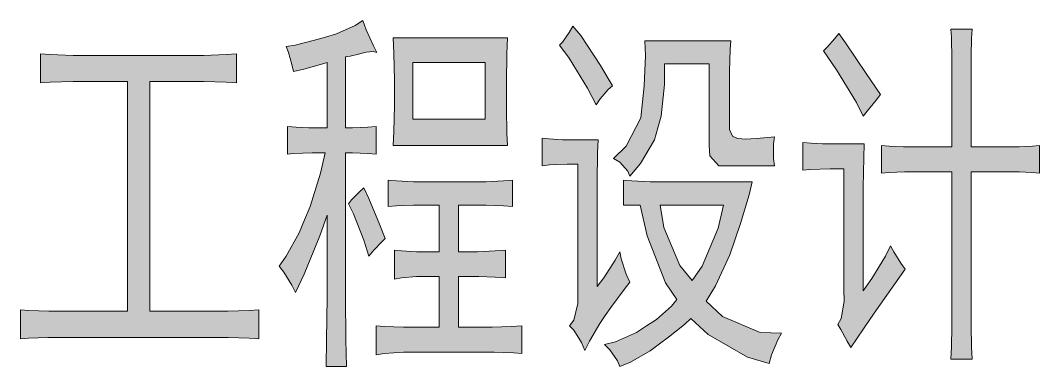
# Model space of a CAD drawing. Header units: millimetres. Extents: x 0 to 207, y 0 to 293.
# Drawn here: x 43.42 to 58.92, y 255.3 to 260.57 of the extents above; entities that cross this region are included whole.
import ezdxf

# ---------------------------------------------------------------- set-up
doc = ezdxf.new("R2010")
doc.units = ezdxf.units.MM

msp = doc.modelspace()

# ---------------------------------------------------------------- hatches: boundary and pattern name
h = msp.add_hatch(color=0)
h.dxf.hatch_style = 2
h.paths.add_polyline_path([(47.462722, 260.173611), (47.596778, 260.194778), (47.893111, 260.268861), (48.058917, 260.31825), (48.22825, 260.367639), (48.510472, 260.494639), (48.626889, 260.57225), (48.679806, 260.427611), (48.789167, 260.184194), (48.842083, 260.085417), (48.789167, 260.096), (48.676278, 260.088944), (48.616306, 260.074833), (48.559861, 260.057194), (48.432861, 260.028972), (48.362306, 260.018389), (48.362306, 258.935361), (48.471667, 258.935361), (48.7045, 258.945944), (48.827972, 258.956528), (48.827972, 258.536722), (48.7045, 258.547306), (48.471667, 258.557889), (48.362306, 258.557889), (48.362306, 256.610556), (48.362306, 256.367139), (48.369361, 255.710972), (48.376417, 255.30175), (48.0695, 255.30175), (48.076556, 255.710972), (48.083611, 256.353028), (48.083611, 256.585861), (48.083611, 257.605389), (47.97425, 257.294944), (47.734361, 256.709333), (47.603833, 256.430639), (47.547389, 256.543528), (47.423917, 256.741083), (47.353361, 256.829278), (47.462722, 256.9845), (47.65675, 257.340806), (47.741417, 257.538361), (47.826083, 257.739444), (47.981306, 258.247444), (48.051861, 258.557889), (47.857833, 258.557889), (47.572083, 258.547306), (47.480361, 258.536722), (47.480361, 258.956528), (47.610889, 258.945944), (47.804917, 258.935361), (47.864889, 258.935361), (48.083611, 258.935361), (48.083611, 259.930194), (47.981306, 259.898444), (47.727306, 259.831417), (47.572083, 259.796139), (47.547389, 259.898444), (47.494472, 260.085417)])
h = msp.add_hatch(color=0)
h.dxf.hatch_style = 2
h.paths.add_polyline_path([(51.819528, 260.484056), (51.943, 260.339417), (52.242861, 259.884333), (52.422778, 259.577417), (52.359278, 259.520972), (52.235806, 259.376333), (52.175833, 259.288139), (52.041778, 259.542139), (51.763083, 259.997222), (51.614917, 260.194778), (51.664306, 260.240639), (51.763083, 260.385278)])
h = msp.add_hatch(color=0)
h.dxf.hatch_style = 2
h.paths.add_polyline_path([(55.862361, 260.374694), (55.964667, 260.230056), (56.282167, 259.764389), (56.497361, 259.443361), (56.430333, 259.355167), (56.296278, 259.189361), (56.236306, 259.11175), (56.134, 259.319889), (55.830611, 259.820833), (55.629528, 260.106583), (55.685972, 260.163028), (55.802389, 260.297083)])
h = msp.add_hatch(color=0)
h.dxf.hatch_style = 2
h.paths.add_polyline_path([(57.583917, 258.646083), (57.583917, 259.753806), (57.583917, 259.976056), (57.576861, 260.31825), (57.566278, 260.438194), (57.894361, 260.438194), (57.883778, 260.297083), (57.876722, 260.039556), (57.876722, 259.930194), (57.876722, 258.646083), (58.511722, 258.646083), (58.606972, 258.646083), (58.808056, 258.656667), (58.917417, 258.66725), (58.917417, 258.247444), (58.801, 258.258028), (58.606972, 258.268611), (58.529361, 258.268611), (57.876722, 258.268611), (57.876722, 256.056694), (57.876722, 255.922639), (57.883778, 255.601611), (57.894361, 255.414639), (57.566278, 255.414639), (57.576861, 255.601611), (57.583917, 255.912056), (57.583917, 256.032), (57.583917, 258.268611), (56.977139, 258.268611), (56.86425, 258.268611), (56.631417, 258.258028), (56.515, 258.247444), (56.515, 258.66725), (56.631417, 258.656667), (56.846611, 258.646083), (56.948917, 258.646083)])
h = msp.add_hatch(color=0)
h.paths.add_polyline_path([(50.824694, 260.307667), (50.817639, 260.06425), (50.810583, 259.61975), (50.810583, 259.422194), (50.810583, 259.231694), (50.817639, 258.85775), (50.824694, 258.66725), (49.089028, 258.66725), (49.099611, 258.878917), (49.106667, 259.277556), (49.106667, 259.464528), (49.106667, 259.655028), (49.099611, 260.074833), (49.089028, 260.307667)])
h.paths.add_polyline_path([(50.486028, 259.065889), (50.486028, 259.930194), (49.385361, 259.930194), (49.385361, 259.065889)])
h = msp.add_hatch(color=0)
h.dxf.hatch_style = 2
h.paths.add_polyline_path([(54.172556, 258.356806), (54.042028, 258.356806), (53.900917, 258.512028), (53.893861, 258.66725), (53.893861, 259.909028), (53.213, 259.909028), (53.213, 259.598583), (53.163611, 259.11175), (53.110694, 258.935361), (53.061306, 258.755444), (52.849639, 258.392083), (52.687361, 258.201583), (52.655611, 258.279194), (52.532139, 258.41325), (52.436889, 258.469694), (52.630917, 258.656667), (52.853167, 259.090583), (52.881389, 259.334), (52.906083, 259.577417), (52.92725, 260.039556), (52.916667, 260.261806), (54.221944, 260.261806), (54.211361, 260.12775), (54.204306, 259.796139), (54.204306, 259.598583), (54.204306, 258.998861), (54.204306, 258.910667), (54.246639, 258.808361), (54.288972, 258.790722), (54.331306, 258.773083), (54.45125, 258.7625), (54.528861, 258.769556), (54.606472, 258.773083), (54.786389, 258.790722), (54.885167, 258.801306), (54.871056, 258.691944), (54.871056, 258.469694), (54.885167, 258.356806)])
h = msp.add_hatch(color=0)
h.dxf.hatch_style = 2
h.paths.add_polyline_path([(46.023389, 260.039556), (46.206833, 260.039556), (46.549028, 260.053667), (46.70425, 260.06425), (46.70425, 259.61975), (46.549028, 259.630333), (46.206833, 259.640917), (46.023389, 259.640917), (45.388389, 259.640917), (45.388389, 256.144889), (46.393806, 256.144889), (46.573722, 256.144889), (46.898278, 256.155472), (47.046444, 256.166056), (47.046444, 255.725083), (46.898278, 255.735667), (46.580778, 255.74625), (46.407917, 255.74625), (44.009028, 255.74625), (43.836167, 255.74625), (43.543361, 255.735667), (43.419889, 255.725083), (43.419889, 256.166056), (43.550417, 256.155472), (43.853806, 256.144889), (44.023139, 256.144889), (45.046194, 256.144889), (45.046194, 259.640917), (44.425306, 259.640917), (44.224222, 259.640917), (43.874972, 259.630333), (43.726806, 259.61975), (43.726806, 260.06425), (43.874972, 260.053667), (44.224222, 260.039556), (44.425306, 260.039556)])
h = msp.add_hatch(color=0)
h.dxf.hatch_style = 2
h.paths.add_polyline_path([(52.204056, 258.755444), (52.197, 258.557889), (52.189944, 258.113389), (52.189944, 257.869972), (52.189944, 256.522361), (52.29225, 256.652889), (52.461583, 256.921), (52.532139, 257.051528), (52.553306, 256.942167), (52.630917, 256.709333), (52.687361, 256.585861), (52.585056, 256.455333), (52.398083, 256.201333), (52.313417, 256.077861), (52.22875, 255.957917), (52.073528, 255.689806), (52.002972, 255.545167), (51.950056, 255.668639), (51.833639, 255.855611), (51.770139, 255.922639), (51.833639, 256.010833), (51.897139, 256.264833), (51.897139, 256.430639), (51.897139, 258.3815), (51.731333, 258.3815), (51.463222, 258.370917), (51.353861, 258.356806), (51.353861, 258.780139), (51.452639, 258.769556), (51.664306, 258.755444), (51.770139, 258.755444)])
h = msp.add_hatch(color=0)
h.dxf.hatch_style = 2
h.paths.add_polyline_path([(56.250417, 258.691944), (56.243361, 258.480278), (56.236306, 258.035778), (56.236306, 257.806472), (56.236306, 256.455333), (56.366833, 256.642306), (56.574972, 256.9845), (56.652583, 257.139722), (56.698444, 257.051528), (56.807806, 256.875139), (56.871306, 256.786944), (56.437389, 256.166056), (56.335083, 256.021417), (56.141056, 255.735667), (56.049333, 255.591028), (55.992889, 255.689806), (55.894111, 255.866194), (55.84825, 255.943806), (55.901167, 256.032), (55.947028, 256.300111), (55.939972, 256.4765), (55.939972, 258.314472), (55.731833, 258.314472), (55.421389, 258.303889), (55.319083, 258.293306), (55.319083, 258.713111), (55.446083, 258.702528), (55.615417, 258.691944), (55.661278, 258.691944)])
h = msp.add_hatch(color=0)
h.dxf.hatch_style = 2
h.paths.add_polyline_path([(50.376667, 258.113389), (50.500139, 258.113389), (50.764722, 258.1275), (50.902306, 258.138083), (50.902306, 257.739444), (50.764722, 257.750028), (50.500139, 257.760611), (50.376667, 257.760611), (50.083861, 257.760611), (50.083861, 257.051528), (50.253194, 257.051528), (50.369611, 257.051528), (50.64125, 257.062111), (50.796472, 257.072694), (50.796472, 256.652889), (50.64125, 256.663472), (50.390778, 256.674056), (50.299056, 256.674056), (50.083861, 256.674056), (50.083861, 255.901472), (50.454278, 255.901472), (50.595389, 255.901472), (50.888194, 255.912056), (51.043417, 255.922639), (51.043417, 255.502833), (50.919944, 255.513417), (50.623611, 255.524), (50.454278, 255.524), (49.417111, 255.524), (49.24425, 255.524), (48.951444, 255.502833), (48.827972, 255.481667), (48.827972, 255.922639), (48.951444, 255.912056), (49.24425, 255.901472), (49.417111, 255.901472), (49.787528, 255.901472), (49.787528, 256.674056), (49.572333, 256.674056), (49.445333, 256.674056), (49.216028, 256.652889), (49.106667, 256.631722), (49.106667, 257.072694), (49.216028, 257.062111), (49.445333, 257.051528), (49.572333, 257.051528), (49.787528, 257.051528), (49.787528, 257.760611), (49.540583, 257.760611), (49.399472, 257.760611), (49.138417, 257.750028), (49.011417, 257.739444), (49.011417, 258.138083), (49.138417, 258.1275), (49.399472, 258.113389), (49.540583, 258.113389)])
h = msp.add_hatch(color=0)
h.paths.add_polyline_path([(52.592111, 258.138083), (52.715583, 258.1275), (52.994278, 258.113389), (53.1495, 258.113389), (54.5465, 258.113389), (54.500639, 257.915833), (54.370111, 257.478389), (54.288972, 257.242028), (54.207833, 257.002139), (53.989111, 256.532944), (53.848, 256.300111), (54.094944, 256.067278), (54.669972, 255.823861), (54.994528, 255.813278), (54.934556, 255.710972), (54.839306, 255.481667), (54.807556, 255.347611), (54.475944, 255.446389), (53.87975, 255.788583), (53.615167, 256.032), (53.516389, 255.943806), (53.2765, 255.749778), (53.135389, 255.647472), (52.994278, 255.541639), (52.694417, 255.368778), (52.532139, 255.30175), (52.500389, 255.389944), (52.383972, 255.559278), (52.299306, 255.636889), (52.468639, 255.679222), (52.789667, 255.823861), (52.941361, 255.922639), (53.093056, 256.021417), (53.322361, 256.2225), (53.399972, 256.321278), (53.227111, 256.575278), (52.948417, 257.294944), (52.842583, 257.760611), (52.592111, 257.760611)])
h.paths.add_polyline_path([(53.632806, 256.610556), (53.7845, 256.829278), (54.027917, 257.407833), (54.112583, 257.760611), (53.1495, 257.760611), (53.205944, 257.418417), (53.445833, 256.843389)])
h = msp.add_hatch(color=0)
h.dxf.hatch_style = 2
h.paths.add_polyline_path([(48.641, 258.025194), (48.718611, 257.859389), (48.880889, 257.471333), (48.965556, 257.252611), (48.919694, 257.20675), (48.796222, 257.072694), (48.718611, 256.9845), (48.641, 257.227917), (48.485778, 257.626556), (48.408167, 257.781778), (48.454028, 257.838222), (48.570444, 257.958167)])

# ---------------------------------------------------------------- linework, layer by layer
at = {"color": 0, "lineweight": 0}
for points in [[(47.462722, 260.173611), (47.596778, 260.194778), (47.893111, 260.268861), (48.058917, 260.31825), (48.22825, 260.367639), (48.510472, 260.494639), (48.626889, 260.57225), (48.679806, 260.427611), (48.789167, 260.184194), (48.842083, 260.085417), (48.789167, 260.096), (48.676278, 260.088944), (48.616306, 260.074833), (48.559861, 260.057194), (48.432861, 260.028972), (48.362306, 260.018389), (48.362306, 258.935361), (48.471667, 258.935361), (48.7045, 258.945944), (48.827972, 258.956528), (48.827972, 258.536722), (48.7045, 258.547306), (48.471667, 258.557889), (48.362306, 258.557889), (48.362306, 256.610556), (48.362306, 256.367139), (48.369361, 255.710972), (48.376417, 255.30175), (48.0695, 255.30175), (48.076556, 255.710972), (48.083611, 256.353028), (48.083611, 256.585861), (48.083611, 257.605389), (47.97425, 257.294944), (47.734361, 256.709333), (47.603833, 256.430639), (47.547389, 256.543528), (47.423917, 256.741083), (47.353361, 256.829278), (47.462722, 256.9845), (47.65675, 257.340806), (47.741417, 257.538361), (47.826083, 257.739444), (47.981306, 258.247444), (48.051861, 258.557889), (47.857833, 258.557889), (47.572083, 258.547306), (47.480361, 258.536722), (47.480361, 258.956528), (47.610889, 258.945944), (47.804917, 258.935361), (47.864889, 258.935361), (48.083611, 258.935361), (48.083611, 259.930194), (47.981306, 259.898444), (47.727306, 259.831417), (47.572083, 259.796139), (47.547389, 259.898444), (47.494472, 260.085417)], [(51.819528, 260.484056), (51.943, 260.339417), (52.242861, 259.884333), (52.422778, 259.577417), (52.359278, 259.520972), (52.235806, 259.376333), (52.175833, 259.288139), (52.041778, 259.542139), (51.763083, 259.997222), (51.614917, 260.194778), (51.664306, 260.240639), (51.763083, 260.385278)], [(55.862361, 260.374694), (55.964667, 260.230056), (56.282167, 259.764389), (56.497361, 259.443361), (56.430333, 259.355167), (56.296278, 259.189361), (56.236306, 259.11175), (56.134, 259.319889), (55.830611, 259.820833), (55.629528, 260.106583), (55.685972, 260.163028), (55.802389, 260.297083)], [(57.583917, 258.646083), (57.583917, 259.753806), (57.583917, 259.976056), (57.576861, 260.31825), (57.566278, 260.438194), (57.894361, 260.438194), (57.883778, 260.297083), (57.876722, 260.039556), (57.876722, 259.930194), (57.876722, 258.646083), (58.511722, 258.646083), (58.606972, 258.646083), (58.808056, 258.656667), (58.917417, 258.66725), (58.917417, 258.247444), (58.801, 258.258028), (58.606972, 258.268611), (58.529361, 258.268611), (57.876722, 258.268611), (57.876722, 256.056694), (57.876722, 255.922639), (57.883778, 255.601611), (57.894361, 255.414639), (57.566278, 255.414639), (57.576861, 255.601611), (57.583917, 255.912056), (57.583917, 256.032), (57.583917, 258.268611), (56.977139, 258.268611), (56.86425, 258.268611), (56.631417, 258.258028), (56.515, 258.247444), (56.515, 258.66725), (56.631417, 258.656667), (56.846611, 258.646083), (56.948917, 258.646083)], [(50.824694, 260.307667), (50.817639, 260.06425), (50.810583, 259.61975), (50.810583, 259.422194), (50.810583, 259.231694), (50.817639, 258.85775), (50.824694, 258.66725), (49.089028, 258.66725), (49.099611, 258.878917), (49.106667, 259.277556), (49.106667, 259.464528), (49.106667, 259.655028), (49.099611, 260.074833), (49.089028, 260.307667)], [(54.172556, 258.356806), (54.042028, 258.356806), (53.900917, 258.512028), (53.893861, 258.66725), (53.893861, 259.909028), (53.213, 259.909028), (53.213, 259.598583), (53.163611, 259.11175), (53.110694, 258.935361), (53.061306, 258.755444), (52.849639, 258.392083), (52.687361, 258.201583), (52.655611, 258.279194), (52.532139, 258.41325), (52.436889, 258.469694), (52.630917, 258.656667), (52.853167, 259.090583), (52.881389, 259.334), (52.906083, 259.577417), (52.92725, 260.039556), (52.916667, 260.261806), (54.221944, 260.261806), (54.211361, 260.12775), (54.204306, 259.796139), (54.204306, 259.598583), (54.204306, 258.998861), (54.204306, 258.910667), (54.246639, 258.808361), (54.288972, 258.790722), (54.331306, 258.773083), (54.45125, 258.7625), (54.528861, 258.769556), (54.606472, 258.773083), (54.786389, 258.790722), (54.885167, 258.801306), (54.871056, 258.691944), (54.871056, 258.469694), (54.885167, 258.356806)], [(46.023389, 260.039556), (46.206833, 260.039556), (46.549028, 260.053667), (46.70425, 260.06425), (46.70425, 259.61975), (46.549028, 259.630333), (46.206833, 259.640917), (46.023389, 259.640917), (45.388389, 259.640917), (45.388389, 256.144889), (46.393806, 256.144889), (46.573722, 256.144889), (46.898278, 256.155472), (47.046444, 256.166056), (47.046444, 255.725083), (46.898278, 255.735667), (46.580778, 255.74625), (46.407917, 255.74625), (44.009028, 255.74625), (43.836167, 255.74625), (43.543361, 255.735667), (43.419889, 255.725083), (43.419889, 256.166056), (43.550417, 256.155472), (43.853806, 256.144889), (44.023139, 256.144889), (45.046194, 256.144889), (45.046194, 259.640917), (44.425306, 259.640917), (44.224222, 259.640917), (43.874972, 259.630333), (43.726806, 259.61975), (43.726806, 260.06425), (43.874972, 260.053667), (44.224222, 260.039556), (44.425306, 260.039556)], [(50.486028, 259.065889), (50.486028, 259.930194), (49.385361, 259.930194), (49.385361, 259.065889)], [(52.204056, 258.755444), (52.197, 258.557889), (52.189944, 258.113389), (52.189944, 257.869972), (52.189944, 256.522361), (52.29225, 256.652889), (52.461583, 256.921), (52.532139, 257.051528), (52.553306, 256.942167), (52.630917, 256.709333), (52.687361, 256.585861), (52.585056, 256.455333), (52.398083, 256.201333), (52.313417, 256.077861), (52.22875, 255.957917), (52.073528, 255.689806), (52.002972, 255.545167), (51.950056, 255.668639), (51.833639, 255.855611), (51.770139, 255.922639), (51.833639, 256.010833), (51.897139, 256.264833), (51.897139, 256.430639), (51.897139, 258.3815), (51.731333, 258.3815), (51.463222, 258.370917), (51.353861, 258.356806), (51.353861, 258.780139), (51.452639, 258.769556), (51.664306, 258.755444), (51.770139, 258.755444)], [(56.250417, 258.691944), (56.243361, 258.480278), (56.236306, 258.035778), (56.236306, 257.806472), (56.236306, 256.455333), (56.366833, 256.642306), (56.574972, 256.9845), (56.652583, 257.139722), (56.698444, 257.051528), (56.807806, 256.875139), (56.871306, 256.786944), (56.437389, 256.166056), (56.335083, 256.021417), (56.141056, 255.735667), (56.049333, 255.591028), (55.992889, 255.689806), (55.894111, 255.866194), (55.84825, 255.943806), (55.901167, 256.032), (55.947028, 256.300111), (55.939972, 256.4765), (55.939972, 258.314472), (55.731833, 258.314472), (55.421389, 258.303889), (55.319083, 258.293306), (55.319083, 258.713111), (55.446083, 258.702528), (55.615417, 258.691944), (55.661278, 258.691944)], [(50.376667, 258.113389), (50.500139, 258.113389), (50.764722, 258.1275), (50.902306, 258.138083), (50.902306, 257.739444), (50.764722, 257.750028), (50.500139, 257.760611), (50.376667, 257.760611), (50.083861, 257.760611), (50.083861, 257.051528), (50.253194, 257.051528), (50.369611, 257.051528), (50.64125, 257.062111), (50.796472, 257.072694), (50.796472, 256.652889), (50.64125, 256.663472), (50.390778, 256.674056), (50.299056, 256.674056), (50.083861, 256.674056), (50.083861, 255.901472), (50.454278, 255.901472), (50.595389, 255.901472), (50.888194, 255.912056), (51.043417, 255.922639), (51.043417, 255.502833), (50.919944, 255.513417), (50.623611, 255.524), (50.454278, 255.524), (49.417111, 255.524), (49.24425, 255.524), (48.951444, 255.502833), (48.827972, 255.481667), (48.827972, 255.922639), (48.951444, 255.912056), (49.24425, 255.901472), (49.417111, 255.901472), (49.787528, 255.901472), (49.787528, 256.674056), (49.572333, 256.674056), (49.445333, 256.674056), (49.216028, 256.652889), (49.106667, 256.631722), (49.106667, 257.072694), (49.216028, 257.062111), (49.445333, 257.051528), (49.572333, 257.051528), (49.787528, 257.051528), (49.787528, 257.760611), (49.540583, 257.760611), (49.399472, 257.760611), (49.138417, 257.750028), (49.011417, 257.739444), (49.011417, 258.138083), (49.138417, 258.1275), (49.399472, 258.113389), (49.540583, 258.113389)], [(52.592111, 258.138083), (52.715583, 258.1275), (52.994278, 258.113389), (53.1495, 258.113389), (54.5465, 258.113389), (54.500639, 257.915833), (54.370111, 257.478389), (54.288972, 257.242028), (54.207833, 257.002139), (53.989111, 256.532944), (53.848, 256.300111), (54.094944, 256.067278), (54.669972, 255.823861), (54.994528, 255.813278), (54.934556, 255.710972), (54.839306, 255.481667), (54.807556, 255.347611), (54.475944, 255.446389), (53.87975, 255.788583), (53.615167, 256.032), (53.516389, 255.943806), (53.2765, 255.749778), (53.135389, 255.647472), (52.994278, 255.541639), (52.694417, 255.368778), (52.532139, 255.30175), (52.500389, 255.389944), (52.383972, 255.559278), (52.299306, 255.636889), (52.468639, 255.679222), (52.789667, 255.823861), (52.941361, 255.922639), (53.093056, 256.021417), (53.322361, 256.2225), (53.399972, 256.321278), (53.227111, 256.575278), (52.948417, 257.294944), (52.842583, 257.760611), (52.592111, 257.760611)], [(48.641, 258.025194), (48.718611, 257.859389), (48.880889, 257.471333), (48.965556, 257.252611), (48.919694, 257.20675), (48.796222, 257.072694), (48.718611, 256.9845), (48.641, 257.227917), (48.485778, 257.626556), (48.408167, 257.781778), (48.454028, 257.838222), (48.570444, 257.958167)], [(53.632806, 256.610556), (53.7845, 256.829278), (54.027917, 257.407833), (54.112583, 257.760611), (53.1495, 257.760611), (53.205944, 257.418417), (53.445833, 256.843389)]]:
    msp.add_lwpolyline(points, close=True, dxfattribs=at)

doc.saveas('drawing.dxf')
